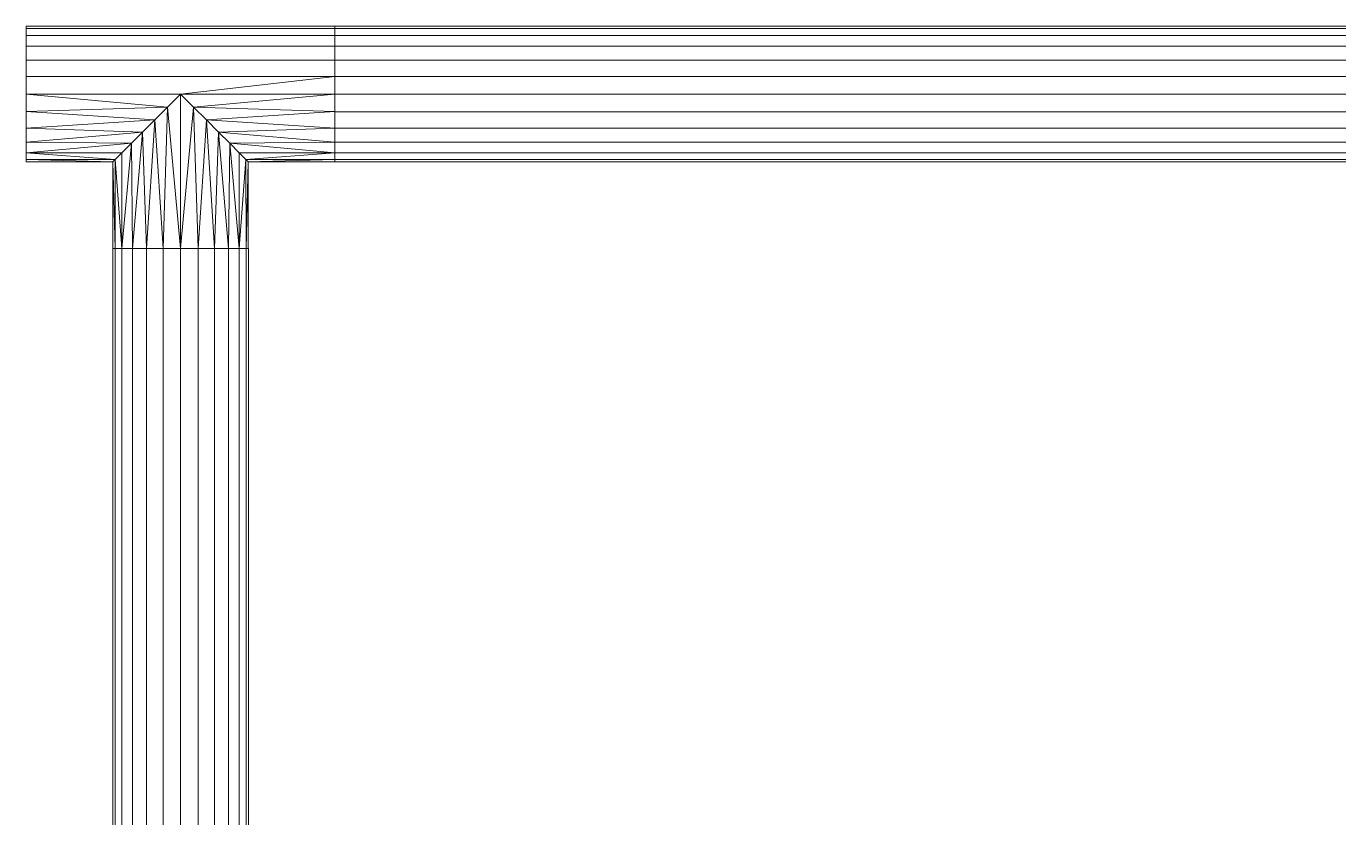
# Model space of a CAD drawing. Header units: inches. Extents: x -3326 to -59, y 8 to 1043.
# Drawn here: x -906.23 to -893.51, y 378.39 to 386.06 of the extents above; entities that cross this region are included whole.
import ezdxf

# ---------------------------------------------------------------- set-up
doc = ezdxf.new("R2010")
doc.units = ezdxf.units.IN
doc.header["$MEASUREMENT"] = 0
doc.layers.add('F-SPRN', color=10, linetype='Continuous', lineweight=9)
doc.layers.add('P-PIPE', color=10, linetype='Continuous', lineweight=9)

# ---------------------------------------------------------------- blocks, each defined once
blk = doc.blocks.new('Tee - Welded - Generic - Standard-1086689-05 - Fourth Level')
at = {"layer": 'P-PIPE'}
mesh = blk.add_polyface(dxfattribs=at)
corners = [(-1.496, -0.657), (-1.496, -0.635, 0.17), (-1.496, -0.569, 0.329), (-1.496, -0.465, 0.465), (-1.496, -0.329, 0.569), (-1.496, -0.17, 0.635), (-1.496, 0, 0.657), (-1.496, 0.17, 0.635), (-1.496, 0.329, 0.569), (-1.496, 0.465, 0.465), (-1.496, 0.569, 0.329), (-1.496, 0.635, 0.17), (-1.496, 0.657), (-1.496, 0.635, -0.17), (-1.496, 0.569, -0.329), (-1.496, 0.465, -0.465), (-1.496, 0.329, -0.569), (-1.496, 0.17, -0.635), (-1.496, 0, -0.657), (-1.496, -0.17, -0.635), (-1.496, -0.329, -0.569), (-1.496, -0.465, -0.465), (-1.496, -0.569, -0.329), (-1.496, -0.635, -0.17)]
mesh.append_faces([[corners[k] for k in face] for face in [(20, 17, 18, 19)]], dxfattribs={"vtx0": -1})
mesh.append_faces([[corners[k] for k in face] for face in [(23, 17, 20), (11, 23, 8, 10)]], dxfattribs={"vtx0": -1, "vtx1": -1, "vtx2": -1})
mesh.append_faces([[corners[k] for k in face] for face in [(17, 23, 11, 14)]], dxfattribs={"vtx0": -1, "vtx1": -1, "vtx2": -1, "vtx3": -1})
mesh.append_faces([[corners[k] for k in face] for face in [(16, 17, 14, 15), (9, 10, 8)]], dxfattribs={"vtx1": -1})
mesh.append_faces([[corners[k] for k in face] for face in [(7, 8, 3, 6)]], dxfattribs={"vtx1": -1, "vtx2": -1})
mesh.append_faces([[corners[k] for k in face] for face in [(23, 0, 3, 8)]], dxfattribs={"vtx1": -1, "vtx2": -1, "vtx3": -1})
mesh.append_faces([[corners[k] for k in face] for face in [(12, 13, 14, 11)]], dxfattribs={"vtx2": -1})
mesh.append_faces([[corners[k] for k in face] for face in [(20, 21, 22, 23), (0, 1, 2, 3), (3, 4, 5, 6)]], dxfattribs={"vtx3": -1})
mesh = blk.add_polyface(dxfattribs=at)
corners = [(-1.496, 0.657), (-1.496, 0.635, 0.17), (-1.496, 0.569, 0.329), (-1.496, 0.465, 0.465), (-1.496, 0.329, 0.569), (-1.496, 0.17, 0.635), (-1.496, 0, 0.657), (-1.496, -0.17, 0.635), (-1.496, -0.329, 0.569), (-1.496, -0.465, 0.465), (-1.496, -0.569, 0.329), (-1.496, -0.635, 0.17), (-1.496, -0.657), (-0.657, -0.657), (-0.634, -0.634, 0.175), (-0.569, -0.569, 0.329), (-0.477, -0.477, 0.452), (-0.369, -0.369, 0.545), (-0.25, -0.25, 0.608), (-0.126, -0.126, 0.645), (0, 0, 0.657), (0.126, -0.126, 0.645), (0.25, -0.25, 0.608), (0.369, -0.369, 0.545), (0.477, -0.477, 0.452), (0.569, -0.569, 0.329), (0.634, -0.634, 0.175), (0.657, -0.657), (1.496, -0.657), (1.496, -0.635, 0.17), (1.496, -0.569, 0.329), (1.496, -0.465, 0.465), (1.496, -0.329, 0.569), (1.496, -0.17, 0.635), (1.496, 0, 0.657), (1.496, 0.17, 0.635), (1.496, 0.329, 0.569), (1.496, 0.465, 0.465), (1.496, 0.569, 0.329), (1.496, 0.635, 0.17), (1.496, 0.657)]
mesh.append_faces([[corners[k] for k in face] for face in [(13, 11, 12)]], dxfattribs={"vtx0": -1})
mesh.append_faces([[corners[k] for k in face] for face in [(27, 29, 26), (25, 30, 24), (11, 14, 10), (9, 17, 8), (16, 10, 15), (23, 32, 22), (21, 34, 20), (22, 33, 21), (33, 22, 32), (19, 7, 18), (7, 19, 6)]], dxfattribs={"vtx0": -1, "vtx1": -1})
mesh.append_faces([[corners[k] for k in face] for face in [(30, 25, 26), (24, 30, 31), (8, 17, 18), (21, 33, 34), (18, 7, 8), (20, 5, 6)]], dxfattribs={"vtx0": -1, "vtx2": -1})
mesh.append_faces([[corners[k] for k in face] for face in [(20, 34, 35, 5)]], dxfattribs={"vtx0": -1, "vtx2": -1, "vtx3": -1})
mesh.append_faces([[corners[k] for k in face] for face in [(28, 29, 27)]], dxfattribs={"vtx1": -1})
mesh.append_faces([[corners[k] for k in face] for face in [(29, 30, 26), (31, 32, 23), (23, 24, 31), (13, 14, 11), (14, 15, 10), (16, 17, 9), (9, 10, 16), (19, 20, 6)]], dxfattribs={"vtx1": -1, "vtx2": -1})
mesh.append_faces([[corners[k] for k in face] for face in [(38, 39, 1, 2), (36, 37, 3, 4), (37, 38, 2, 3), (35, 36, 4, 5)]], dxfattribs={"vtx1": -1, "vtx3": -1})
mesh.append_faces([[corners[k] for k in face] for face in [(39, 40, 0, 1)]], dxfattribs={"vtx3": -1})
mesh = blk.add_polyface(dxfattribs=at)
corners = [(-1.496, -0.657), (-1.496, -0.635, -0.17), (-1.496, -0.569, -0.329), (-1.496, -0.465, -0.465), (-1.496, -0.329, -0.569), (-1.496, -0.17, -0.635), (-1.496, 0, -0.657), (-1.496, 0.17, -0.635), (-1.496, 0.329, -0.569), (-1.496, 0.465, -0.465), (-1.496, 0.569, -0.329), (-1.496, 0.635, -0.17), (-1.496, 0.657), (1.496, 0.657), (1.496, 0.635, -0.17), (1.496, 0.569, -0.329), (1.496, 0.465, -0.465), (1.496, 0.329, -0.569), (1.496, 0.17, -0.635), (1.496, 0, -0.657), (1.496, -0.17, -0.635), (1.496, -0.329, -0.569), (1.496, -0.465, -0.465), (1.496, -0.569, -0.329), (1.496, -0.635, -0.17), (1.496, -0.657), (0.657, -0.657), (0.634, -0.634, -0.175), (0.569, -0.569, -0.329), (0.477, -0.477, -0.452), (0.369, -0.369, -0.545), (0.25, -0.25, -0.608), (0.126, -0.126, -0.645), (0, 0, -0.657), (-0.126, -0.126, -0.645), (-0.25, -0.25, -0.608), (-0.369, -0.369, -0.545), (-0.477, -0.477, -0.452), (-0.569, -0.569, -0.329), (-0.634, -0.634, -0.175), (-0.657, -0.657)]
mesh.append_faces([[corners[k] for k in face] for face in [(1, 40, 0)]], dxfattribs={"vtx0": -1})
mesh.append_faces([[corners[k] for k in face] for face in [(33, 19, 32), (6, 34, 5), (32, 20, 31), (24, 27, 23), (27, 24, 26), (36, 4, 35), (3, 37, 2), (38, 2, 37), (21, 31, 20)]], dxfattribs={"vtx0": -1, "vtx1": -1})
mesh.append_faces([[corners[k] for k in face] for face in [(35, 4, 5), (6, 33, 34), (23, 28, 29), (29, 22, 23), (21, 30, 31), (23, 27, 28), (36, 3, 4), (3, 36, 37), (39, 1, 2)]], dxfattribs={"vtx0": -1, "vtx2": -1})
mesh.append_faces([[corners[k] for k in face] for face in [(13, 14, 11, 12)]], dxfattribs={"vtx1": -1})
mesh.append_faces([[corners[k] for k in face] for face in [(19, 20, 32), (34, 35, 5), (6, 7, 33), (21, 22, 30), (29, 30, 22), (39, 40, 1), (38, 39, 2)]], dxfattribs={"vtx1": -1, "vtx2": -1})
mesh.append_faces([[corners[k] for k in face] for face in [(18, 19, 33, 7)]], dxfattribs={"vtx1": -1, "vtx2": -1, "vtx3": -1})
mesh.append_faces([[corners[k] for k in face] for face in [(15, 16, 9, 10), (14, 15, 10, 11), (16, 17, 8, 9), (17, 18, 7, 8)]], dxfattribs={"vtx1": -1, "vtx3": -1})
mesh.append_faces([[corners[k] for k in face] for face in [(24, 25, 26)]], dxfattribs={"vtx2": -1})
mesh = blk.add_polyface(dxfattribs=at)
corners = [(1.496, -0.657), (1.496, -0.635, -0.17), (1.496, -0.569, -0.329), (1.496, -0.465, -0.465), (1.496, -0.329, -0.569), (1.496, -0.17, -0.635), (1.496, 0, -0.657), (1.496, 0.17, -0.635), (1.496, 0.329, -0.569), (1.496, 0.465, -0.465), (1.496, 0.569, -0.329), (1.496, 0.635, -0.17), (1.496, 0.657), (1.496, 0.635, 0.17), (1.496, 0.569, 0.329), (1.496, 0.465, 0.465), (1.496, 0.329, 0.569), (1.496, 0.17, 0.635), (1.496, 0, 0.657), (1.496, -0.17, 0.635), (1.496, -0.329, 0.569), (1.496, -0.465, 0.465), (1.496, -0.569, 0.329), (1.496, -0.635, 0.17)]
mesh.append_faces([[corners[k] for k in face] for face in [(7, 5, 6), (10, 8, 9), (4, 2, 3), (16, 14, 15), (23, 21, 22)]], dxfattribs={"vtx0": -1})
mesh.append_faces([[corners[k] for k in face] for face in [(1, 5, 0)]], dxfattribs={"vtx0": -1, "vtx1": -1})
mesh.append_faces([[corners[k] for k in face] for face in [(5, 10, 11, 0), (23, 12, 13, 21)]], dxfattribs={"vtx0": -1, "vtx2": -1, "vtx3": -1})
mesh.append_faces([[corners[k] for k in face] for face in [(21, 16, 17, 18)]], dxfattribs={"vtx0": -1, "vtx3": -1})
mesh.append_faces([[corners[k] for k in face] for face in [(7, 8, 10, 5), (13, 14, 16, 21)]], dxfattribs={"vtx1": -1, "vtx2": -1, "vtx3": -1})
mesh.append_faces([[corners[k] for k in face] for face in [(4, 5, 1, 2), (23, 0, 11, 12)]], dxfattribs={"vtx1": -1, "vtx3": -1})
mesh.append_faces([[corners[k] for k in face] for face in [(19, 20, 21, 18)]], dxfattribs={"vtx2": -1})
mesh = blk.add_polyface(dxfattribs=at)
corners = [(-0.657, -1.496), (-0.635, -1.496, 0.17), (-0.569, -1.496, 0.329), (-0.465, -1.496, 0.465), (-0.329, -1.496, 0.569), (-0.17, -1.496, 0.635), (0, -1.496, 0.657), (0.17, -1.496, 0.635), (0.329, -1.496, 0.569), (0.465, -1.496, 0.465), (0.569, -1.496, 0.329), (0.635, -1.496, 0.17), (0.657, -1.496), (0.657, -0.657), (0.634, -0.634, 0.175), (0.569, -0.569, 0.329), (0.477, -0.477, 0.452), (0.369, -0.369, 0.545), (0.25, -0.25, 0.608), (0.126, -0.126, 0.645), (0, 0, 0.657), (-0.126, -0.126, 0.645), (-0.25, -0.25, 0.608), (-0.369, -0.369, 0.545), (-0.477, -0.477, 0.452), (-0.569, -0.569, 0.329), (-0.634, -0.634, 0.175), (-0.657, -0.657)]
mesh.append_faces([[corners[k] for k in face] for face in [(13, 11, 12)]], dxfattribs={"vtx0": -1})
mesh.append_faces([[corners[k] for k in face] for face in [(22, 5, 21), (24, 3, 23), (8, 18, 7), (17, 9, 16)]], dxfattribs={"vtx0": -1, "vtx1": -1})
mesh.append_faces([[corners[k] for k in face] for face in [(24, 2, 3), (26, 1, 2), (22, 4, 5), (6, 20, 21), (21, 5, 6), (19, 6, 7), (16, 9, 10), (17, 8, 9), (6, 19, 20)]], dxfattribs={"vtx0": -1, "vtx2": -1})
mesh.append_faces([[corners[k] for k in face] for face in [(26, 27, 1), (3, 4, 23), (25, 26, 2), (24, 25, 2), (22, 23, 4), (10, 11, 14), (18, 19, 7), (17, 18, 8), (13, 14, 11), (15, 16, 10), (14, 15, 10)]], dxfattribs={"vtx1": -1, "vtx2": -1})
mesh.append_faces([[corners[k] for k in face] for face in [(27, 0, 1)]], dxfattribs={"vtx2": -1})
mesh = blk.add_polyface(dxfattribs=at)
corners = [(0.657, -1.496), (0.635, -1.496, -0.17), (0.569, -1.496, -0.329), (0.465, -1.496, -0.465), (0.329, -1.496, -0.569), (0.17, -1.496, -0.635), (0, -1.496, -0.657), (-0.17, -1.496, -0.635), (-0.329, -1.496, -0.569), (-0.465, -1.496, -0.465), (-0.569, -1.496, -0.329), (-0.635, -1.496, -0.17), (-0.657, -1.496), (-0.657, -0.657), (-0.634, -0.634, -0.175), (-0.569, -0.569, -0.329), (-0.477, -0.477, -0.452), (-0.369, -0.369, -0.545), (-0.25, -0.25, -0.608), (-0.126, -0.126, -0.645), (0, 0, -0.657), (0.126, -0.126, -0.645), (0.25, -0.25, -0.608), (0.369, -0.369, -0.545), (0.477, -0.477, -0.452), (0.569, -0.569, -0.329), (0.634, -0.634, -0.175), (0.657, -0.657)]
mesh.append_faces([[corners[k] for k in face] for face in [(13, 11, 12)]], dxfattribs={"vtx0": -1})
mesh.append_faces([[corners[k] for k in face] for face in [(22, 5, 21), (24, 3, 23), (8, 18, 7), (17, 9, 16)]], dxfattribs={"vtx0": -1, "vtx1": -1})
mesh.append_faces([[corners[k] for k in face] for face in [(24, 2, 3), (26, 1, 2), (22, 4, 5), (6, 20, 21), (21, 5, 6), (19, 6, 7), (16, 9, 10), (17, 8, 9), (6, 19, 20)]], dxfattribs={"vtx0": -1, "vtx2": -1})
mesh.append_faces([[corners[k] for k in face] for face in [(0, 1, 27)]], dxfattribs={"vtx1": -1})
mesh.append_faces([[corners[k] for k in face] for face in [(26, 27, 1), (3, 4, 23), (25, 26, 2), (24, 25, 2), (22, 23, 4), (10, 11, 14), (18, 19, 7), (17, 18, 8), (13, 14, 11), (15, 16, 10), (14, 15, 10)]], dxfattribs={"vtx1": -1, "vtx2": -1})
mesh = blk.add_polyface(dxfattribs=at)
corners = [(-0.657, -1.496), (-0.635, -1.496, -0.17), (-0.569, -1.496, -0.329), (-0.465, -1.496, -0.465), (-0.329, -1.496, -0.569), (-0.17, -1.496, -0.635), (0, -1.496, -0.657), (0.17, -1.496, -0.635), (0.329, -1.496, -0.569), (0.465, -1.496, -0.465), (0.569, -1.496, -0.329), (0.635, -1.496, -0.17), (0.657, -1.496), (0.635, -1.496, 0.17), (0.569, -1.496, 0.329), (0.465, -1.496, 0.465), (0.329, -1.496, 0.569), (0.17, -1.496, 0.635), (0, -1.496, 0.657), (-0.17, -1.496, 0.635), (-0.329, -1.496, 0.569), (-0.465, -1.496, 0.465), (-0.569, -1.496, 0.329), (-0.635, -1.496, 0.17)]
mesh.append_faces([[corners[k] for k in face] for face in [(16, 14, 15), (13, 11, 12)]], dxfattribs={"vtx0": -1})
mesh.append_faces([[corners[k] for k in face] for face in [(0, 3, 11, 13)]], dxfattribs={"vtx0": -1, "vtx1": -1, "vtx2": -1, "vtx3": -1})
mesh.append_faces([[corners[k] for k in face] for face in [(16, 0, 13, 14), (21, 0, 16, 17)]], dxfattribs={"vtx0": -1, "vtx1": -1, "vtx3": -1})
mesh.append_faces([[corners[k] for k in face] for face in [(5, 8, 9, 11)]], dxfattribs={"vtx0": -1, "vtx2": -1, "vtx3": -1})
mesh.append_faces([[corners[k] for k in face] for face in [(17, 18, 21)]], dxfattribs={"vtx1": -1, "vtx2": -1})
mesh.append_faces([[corners[k] for k in face] for face in [(6, 7, 8, 5), (9, 10, 11), (22, 23, 0, 21), (19, 20, 21, 18)]], dxfattribs={"vtx2": -1})
mesh.append_faces([[corners[k] for k in face] for face in [(3, 4, 5, 11)]], dxfattribs={"vtx2": -1, "vtx3": -1})
mesh.append_faces([[corners[k] for k in face] for face in [(0, 1, 2, 3)]], dxfattribs={"vtx3": -1})

msp = doc.modelspace()

# ---------------------------------------------------------------- linework, layer by layer
at = {"layer": 'F-SPRN', "color": 1}
for p, q in [((-903.239, 385.405, 964), (-906.231, 385.405, 964)), ((-904.735, 383.909, 964), (-904.735, 385.405, 964)), ((-903.239, 385.405, 964), (-858.571, 385.405, 964)), ((-903.239, 385.405, 964), (-858.571, 385.405, 964)), ((-904.735, 373.965, 964), (-904.735, 383.909, 964)), ((-904.735, 373.965, 964), (-904.735, 383.909, 964))]:
    msp.add_line(p, q, dxfattribs=at)

# ---------------------------------------------------------------- block references
at = {"layer": 'F-SPRN', "color": 1, "extrusion": (0, 0, -1)}
msp.add_blockref('Tee - Welded - Generic - Standard-1086689-05 - Fourth Level', (904.735, 385.405, -964), dxfattribs=at)

# ---------------------------------------------------------------- meshes
at = {"layer": 'F-SPRN', "color": 1}
mesh = msp.add_polyface(dxfattribs=at)
corners = [(-903.239, 384.747, 964), (-903.239, 384.77, 964.17), (-903.239, 384.835, 964.329), (-903.239, 384.94, 964.465), (-903.239, 385.076, 964.569), (-903.239, 385.234, 964.635), (-903.239, 385.405, 964.657), (-903.239, 385.575, 964.635), (-903.239, 385.733, 964.569), (-903.239, 385.87, 964.465), (-903.239, 385.974, 964.329), (-903.239, 386.04, 964.17), (-903.239, 386.062, 964), (-903.239, 386.04, 963.83), (-903.239, 385.974, 963.671), (-903.239, 385.87, 963.535), (-903.239, 385.733, 963.431), (-903.239, 385.575, 963.365), (-903.239, 385.405, 963.342), (-903.239, 385.234, 963.365), (-903.239, 385.076, 963.431), (-903.239, 384.94, 963.535), (-903.239, 384.835, 963.671), (-903.239, 384.77, 963.83)]
mesh.append_faces([[corners[k] for k in face] for face in [(19, 17, 18), (13, 11, 12)]], dxfattribs={"vtx0": -1, "color": 1})
mesh.append_faces([[corners[k] for k in face] for face in [(21, 15, 19, 20), (15, 11, 13, 14)]], dxfattribs={"vtx0": -1, "vtx1": -1, "color": 1})
mesh.append_faces([[corners[k] for k in face] for face in [(3, 8, 11)]], dxfattribs={"vtx0": -1, "vtx1": -1, "vtx2": -1, "color": 1})
mesh.append_faces([[corners[k] for k in face] for face in [(15, 21, 3, 11)]], dxfattribs={"vtx0": -1, "vtx1": -1, "vtx2": -1, "vtx3": -1, "color": 1})
mesh.append_faces([[corners[k] for k in face] for face in [(23, 0, 1)]], dxfattribs={"vtx2": -1, "color": 1})
mesh.append_faces([[corners[k] for k in face] for face in [(21, 22, 23, 3), (1, 2, 3, 23), (3, 4, 5, 8), (15, 16, 17, 19)]], dxfattribs={"vtx2": -1, "vtx3": -1, "color": 1})
mesh.append_faces([[corners[k] for k in face] for face in [(5, 6, 7, 8), (8, 9, 10, 11)]], dxfattribs={"vtx3": -1, "color": 1})
mesh = msp.add_polyface(dxfattribs=at)
corners = [(-903.239, 386.062, 964), (-903.239, 386.04, 964.17), (-903.239, 385.974, 964.329), (-903.239, 385.87, 964.465), (-903.239, 385.733, 964.569), (-903.239, 385.575, 964.635), (-903.239, 385.405, 964.657), (-858.571, 385.405, 964.657), (-858.571, 385.575, 964.635), (-858.571, 385.733, 964.569), (-858.571, 385.87, 964.465), (-858.571, 385.974, 964.329), (-858.571, 386.04, 964.17), (-858.571, 386.062, 964)]
mesh.append_faces([[corners[k] for k in face] for face in [(7, 8, 5, 6)]], dxfattribs={"vtx1": -1, "color": 1})
mesh.append_faces([[corners[k] for k in face] for face in [(8, 9, 4, 5), (3, 4, 9, 10), (11, 12, 1, 2), (2, 3, 10, 11)]], dxfattribs={"vtx1": -1, "vtx3": -1, "color": 1})
mesh.append_faces([[corners[k] for k in face] for face in [(12, 13, 0, 1)]], dxfattribs={"vtx3": -1, "color": 1})
mesh = msp.add_polyface(dxfattribs=at)
corners = [(-903.239, 385.405, 963.342), (-903.239, 385.575, 963.365), (-903.239, 385.733, 963.431), (-903.239, 385.87, 963.535), (-903.239, 385.974, 963.671), (-903.239, 386.04, 963.83), (-903.239, 386.062, 964), (-858.571, 386.062, 964), (-858.571, 386.04, 963.83), (-858.571, 385.974, 963.671), (-858.571, 385.87, 963.535), (-858.571, 385.733, 963.431), (-858.571, 385.575, 963.365), (-858.571, 385.405, 963.342)]
mesh.append_faces([[corners[k] for k in face] for face in [(7, 8, 5, 6)]], dxfattribs={"vtx1": -1, "color": 1})
mesh.append_faces([[corners[k] for k in face] for face in [(8, 9, 4, 5), (3, 4, 9, 10), (11, 12, 1, 2), (2, 3, 10, 11)]], dxfattribs={"vtx1": -1, "vtx3": -1, "color": 1})
mesh.append_faces([[corners[k] for k in face] for face in [(12, 13, 0, 1)]], dxfattribs={"vtx3": -1, "color": 1})
mesh = msp.add_polyface(dxfattribs=at)
corners = [(-903.239, 385.405, 964.657), (-903.239, 385.234, 964.635), (-903.239, 385.076, 964.569), (-903.239, 384.94, 964.465), (-903.239, 384.835, 964.329), (-903.239, 384.77, 964.17), (-903.239, 384.747, 964), (-858.571, 384.747, 964), (-858.571, 384.77, 964.17), (-858.571, 384.835, 964.329), (-858.571, 384.94, 964.465), (-858.571, 385.076, 964.569), (-858.571, 385.234, 964.635), (-858.571, 385.405, 964.657)]
mesh.append_faces([[corners[k] for k in face] for face in [(8, 9, 4, 5), (3, 4, 9, 10), (11, 12, 1, 2), (2, 3, 10, 11)]], dxfattribs={"vtx1": -1, "vtx3": -1, "color": 1})
mesh.append_faces([[corners[k] for k in face] for face in [(6, 7, 8, 5)]], dxfattribs={"vtx2": -1, "color": 1})
mesh.append_faces([[corners[k] for k in face] for face in [(12, 13, 0, 1)]], dxfattribs={"vtx3": -1, "color": 1})
mesh = msp.add_polyface(dxfattribs=at)
corners = [(-903.239, 384.747, 964), (-903.239, 384.77, 963.83), (-903.239, 384.835, 963.671), (-903.239, 384.94, 963.535), (-903.239, 385.076, 963.431), (-903.239, 385.234, 963.365), (-903.239, 385.405, 963.342), (-858.571, 385.405, 963.342), (-858.571, 385.234, 963.365), (-858.571, 385.076, 963.431), (-858.571, 384.94, 963.535), (-858.571, 384.835, 963.671), (-858.571, 384.77, 963.83), (-858.571, 384.747, 964)]
mesh.append_faces([[corners[k] for k in face] for face in [(7, 8, 5, 6)]], dxfattribs={"vtx1": -1, "color": 1})
mesh.append_faces([[corners[k] for k in face] for face in [(8, 9, 4, 5), (3, 4, 9, 10), (11, 12, 1, 2), (2, 3, 10, 11)]], dxfattribs={"vtx1": -1, "vtx3": -1, "color": 1})
mesh.append_faces([[corners[k] for k in face] for face in [(12, 13, 0, 1)]], dxfattribs={"vtx3": -1, "color": 1})
mesh = msp.add_polyface(dxfattribs=at)
corners = [(-904.077, 383.909, 964), (-904.1, 383.909, 963.83), (-904.166, 383.909, 963.671), (-904.27, 383.909, 963.535), (-904.406, 383.909, 963.431), (-904.565, 383.909, 963.365), (-904.735, 383.909, 963.342), (-904.905, 383.909, 963.365), (-905.064, 383.909, 963.431), (-905.2, 383.909, 963.535), (-905.304, 383.909, 963.671), (-905.37, 383.909, 963.83), (-905.393, 383.909, 964), (-905.37, 383.909, 964.17), (-905.304, 383.909, 964.329), (-905.2, 383.909, 964.465), (-905.064, 383.909, 964.569), (-904.905, 383.909, 964.635), (-904.735, 383.909, 964.657), (-904.565, 383.909, 964.635), (-904.406, 383.909, 964.569), (-904.27, 383.909, 964.465), (-904.166, 383.909, 964.329), (-904.1, 383.909, 964.17)]
mesh.append_faces([[corners[k] for k in face] for face in [(4, 2, 3)]], dxfattribs={"vtx0": -1, "color": 1})
mesh.append_faces([[corners[k] for k in face] for face in [(14, 20, 2)]], dxfattribs={"vtx0": -1, "vtx1": -1, "vtx2": -1, "color": 1})
mesh.append_faces([[corners[k] for k in face] for face in [(20, 16, 17)]], dxfattribs={"vtx0": -1, "vtx2": -1, "color": 1})
mesh.append_faces([[corners[k] for k in face] for face in [(7, 8, 5, 6), (1, 2, 23, 0)]], dxfattribs={"vtx1": -1, "color": 1})
mesh.append_faces([[corners[k] for k in face] for face in [(22, 23, 2)]], dxfattribs={"vtx1": -1, "vtx2": -1, "color": 1})
mesh.append_faces([[corners[k] for k in face] for face in [(10, 11, 14, 2), (4, 5, 8, 2)]], dxfattribs={"vtx1": -1, "vtx2": -1, "vtx3": -1, "color": 1})
mesh.append_faces([[corners[k] for k in face] for face in [(8, 9, 10, 2), (14, 15, 16, 20), (20, 21, 22, 2)]], dxfattribs={"vtx2": -1, "vtx3": -1, "color": 1})
mesh.append_faces([[corners[k] for k in face] for face in [(11, 12, 13, 14), (17, 18, 19, 20)]], dxfattribs={"vtx3": -1, "color": 1})
mesh = msp.add_polyface(dxfattribs=at)
corners = [(-905.393, 373.965, 964), (-905.37, 373.965, 964.17), (-905.304, 373.965, 964.329), (-905.2, 373.965, 964.465), (-905.064, 373.965, 964.569), (-904.905, 373.965, 964.635), (-904.735, 373.965, 964.657), (-904.735, 383.909, 964.657), (-904.905, 383.909, 964.635), (-905.064, 383.909, 964.569), (-905.2, 383.909, 964.465), (-905.304, 383.909, 964.329), (-905.37, 383.909, 964.17), (-905.393, 383.909, 964)]
mesh.append_faces([[corners[k] for k in face] for face in [(7, 8, 5, 6)]], dxfattribs={"vtx1": -1, "color": 1})
mesh.append_faces([[corners[k] for k in face] for face in [(8, 9, 4, 5), (3, 4, 9, 10), (11, 12, 1, 2), (2, 3, 10, 11)]], dxfattribs={"vtx1": -1, "vtx3": -1, "color": 1})
mesh.append_faces([[corners[k] for k in face] for face in [(12, 13, 0, 1)]], dxfattribs={"vtx3": -1, "color": 1})
mesh = msp.add_polyface(dxfattribs=at)
corners = [(-904.735, 373.965, 963.342), (-904.905, 373.965, 963.365), (-905.064, 373.965, 963.431), (-905.2, 373.965, 963.535), (-905.304, 373.965, 963.671), (-905.37, 373.965, 963.83), (-905.393, 373.965, 964), (-905.393, 383.909, 964), (-905.37, 383.909, 963.83), (-905.304, 383.909, 963.671), (-905.2, 383.909, 963.535), (-905.064, 383.909, 963.431), (-904.905, 383.909, 963.365), (-904.735, 383.909, 963.342)]
mesh.append_faces([[corners[k] for k in face] for face in [(7, 8, 5, 6)]], dxfattribs={"vtx1": -1, "color": 1})
mesh.append_faces([[corners[k] for k in face] for face in [(8, 9, 4, 5), (3, 4, 9, 10), (11, 12, 1, 2), (2, 3, 10, 11)]], dxfattribs={"vtx1": -1, "vtx3": -1, "color": 1})
mesh.append_faces([[corners[k] for k in face] for face in [(12, 13, 0, 1)]], dxfattribs={"vtx3": -1, "color": 1})
mesh = msp.add_polyface(dxfattribs=at)
corners = [(-904.735, 373.965, 964.657), (-904.565, 373.965, 964.635), (-904.406, 373.965, 964.569), (-904.27, 373.965, 964.465), (-904.166, 373.965, 964.329), (-904.1, 373.965, 964.17), (-904.077, 373.965, 964), (-904.077, 383.909, 964), (-904.1, 383.909, 964.17), (-904.166, 383.909, 964.329), (-904.27, 383.909, 964.465), (-904.406, 383.909, 964.569), (-904.565, 383.909, 964.635), (-904.735, 383.909, 964.657)]
mesh.append_faces([[corners[k] for k in face] for face in [(8, 9, 4, 5), (3, 4, 9, 10), (11, 12, 1, 2), (2, 3, 10, 11)]], dxfattribs={"vtx1": -1, "vtx3": -1, "color": 1})
mesh.append_faces([[corners[k] for k in face] for face in [(6, 7, 8, 5)]], dxfattribs={"vtx2": -1, "color": 1})
mesh.append_faces([[corners[k] for k in face] for face in [(12, 13, 0, 1)]], dxfattribs={"vtx3": -1, "color": 1})
mesh = msp.add_polyface(dxfattribs=at)
corners = [(-904.077, 373.965, 964), (-904.1, 373.965, 963.83), (-904.166, 373.965, 963.671), (-904.27, 373.965, 963.535), (-904.406, 373.965, 963.431), (-904.565, 373.965, 963.365), (-904.735, 373.965, 963.342), (-904.735, 383.909, 963.342), (-904.565, 383.909, 963.365), (-904.406, 383.909, 963.431), (-904.27, 383.909, 963.535), (-904.166, 383.909, 963.671), (-904.1, 383.909, 963.83), (-904.077, 383.909, 964)]
mesh.append_faces([[corners[k] for k in face] for face in [(7, 8, 5, 6)]], dxfattribs={"vtx1": -1, "color": 1})
mesh.append_faces([[corners[k] for k in face] for face in [(8, 9, 4, 5), (3, 4, 9, 10), (11, 12, 1, 2), (2, 3, 10, 11)]], dxfattribs={"vtx1": -1, "vtx3": -1, "color": 1})
mesh.append_faces([[corners[k] for k in face] for face in [(12, 13, 0, 1)]], dxfattribs={"vtx3": -1, "color": 1})

doc.saveas('drawing.dxf')
